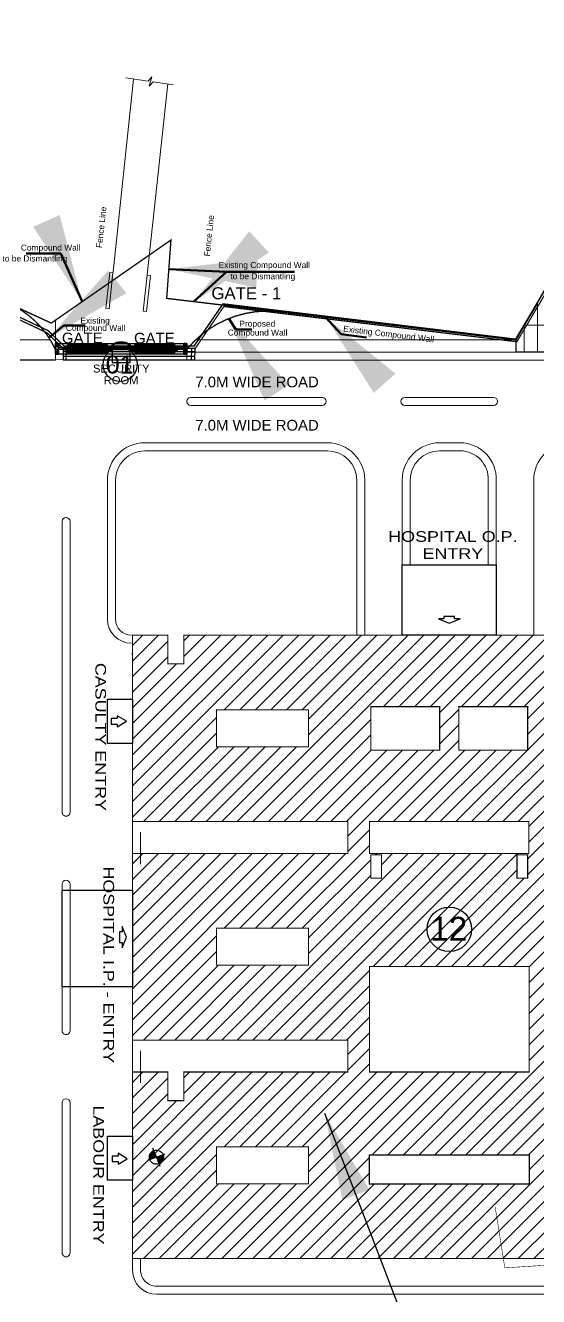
# Model space of a CAD drawing. Extents: x 7897917 to 8423973, y -6487334 to -6173396.
# Drawn here: x 8106331 to 8112205, y -6357741 to -6343182 of the extents above; entities that cross this region are included whole.
import ezdxf
from ezdxf.enums import TextEntityAlignment as Align

# ---------------------------------------------------------------- set-up
doc = ezdxf.new("R2010")
doc.units = 0
doc.header["$LTSCALE"] = 600
doc.header["$MEASUREMENT"] = 0
for name, pattern in [('DASHDOT', [25.4, 12.7, -6.35, 0, -6.35]), ('DASHED', [0.75, 0.5, -0.25]), ('DASHED2', [0.375, 0.25, -0.125]), ('HIDDEN', [0.375, 0.25, -0.125])]:
    doc.linetypes.add(name, pattern=pattern)
doc.layers.get('0').update_dxf_attribs({"linetype": 'CONTINUOUS'})
for name, color, linetype in [('BORE POINT', 6, 'CONTINUOUS'), ('GATE', 30, 'CONTINUOUS'), ('HATCH', 8, 'CONTINUOUS'), ('TITLE', 7, 'CONTINUOUS'), ('Wall', 1, 'CONTINUOUS'), ('WATER PIPE LINE TEXT DIA', 6, 'CONTINUOUS')]:
    doc.layers.add(name, color=color, linetype=linetype)
doc.styles.add('AR', font='arial.ttf')
doc.styles.add('ari', font='arial.ttf')
doc.styles.add('ARIAL', font='arial.ttf')
doc.styles.add('ROMANS', font='romans.shx')
doc.dimstyles.new('int. dim', dxfattribs={"dimtxt": 450, "dimasz": 80, "dimexe": 80, "dimexo": 0, "dimgap": 70, "dimtad": 0, "dimdec": 0, "dimzin": 12, "dimdsep": 46, "dimtxsty": 'ari', "dimblk": 'OBLIQUE', "dimcen": 2, "dimdle": 80, "dimclrd": 256, "dimclre": 256, "dimclrt": 6, "dimadec": 0, "dimazin": 0, "dimtfac": 1, "dimtdec": 0, "dimtix": 1, "dimtmove": 2, "dimatfit": 3, "dimfxl": 1, "dimtolj": 1, "dimtzin": 0, "dimlwd": -1, "dimlwe": -1, "dimarcsym": 0})
doc.dimstyles.new('WOKDIM', dxfattribs={"dimscale": 100, "dimtxt": 2, "dimasz": 0.5, "dimexe": 1, "dimexo": 0, "dimgap": 0.5, "dimtad": 1, "dimdec": 0, "dimzin": 0, "dimdsep": 46, "dimtxsty": 'ROMANS', "dimblk": 'ARCHTICK', "dimcen": 0.8, "dimdle": 1, "dimclrd": 256, "dimclre": 256, "dimclrt": 6, "dimadec": 0, "dimazin": 0, "dimtfac": 1, "dimtdec": 0, "dimtix": 1, "dimtmove": 2, "dimatfit": 3, "dimfxl": 1, "dimtolj": 1, "dimtzin": 0, "dimarcsym": 0})

# ---------------------------------------------------------------- blocks, each defined once
blk = doc.blocks.new('A$C68D01206')
at = {"layer": 'GATE', "color": 42}
for p, q in [((-12, -296, -2), (-7501, -296, -2)), ((-12, -346, -2), (-7501, -346, -2))]:
    blk.add_line(p, q, dxfattribs=at)
at = {"layer": 'HATCH'}
for points in [[(-7500, 500), (-6692, 500), (-6692, 450), (-7425, 450)], [(-7425, 425), (-6692, 425), (-6692, 375), (-7425, 375)], [(-7425, 350), (-6692, 350), (-6692, 300), (-7425, 300)], [(-7425, 275), (-6692, 275), (-6692, 225), (-7425, 225)], [(-7425, 200), (-6692, 200), (-6692, 150), (-7425, 150)], [(-7425, 125), (-6692, 125), (-6692, 75), (-7425, 75)], [(-7425, 50), (-6692, 50), (-6692, 0), (-7425, 0)], [(0, 500), (-818, 500), (-818, 450), (-75, 450)], [(-75, 425), (-818, 425), (-818, 375), (-75, 375)], [(-75, 350), (-818, 350), (-818, 300), (-75, 300)], [(-75, 275), (-818, 275), (-818, 225), (-75, 225)], [(-75, 200), (-818, 200), (-818, 150), (-75, 150)], [(-75, 125), (-818, 125), (-818, 75), (-75, 75)], [(-75, 50), (-818, 50), (-818, 0), (-75, 0)], [(-7425, -25), (-6692, -25), (-6692, -75), (-7425, -75)], [(-7425, -100), (-6692, -100), (-6692, -150), (-7425, -150)], [(-7425, -175), (-6692, -175), (-6692, -225), (-7425, -225)], [(-7425, -250), (-6692, -250), (-6692, -300), (-7425, -300)], [(-7425, -325), (-6692, -325), (-6692, -375), (-7425, -375)], [(-7425, -400), (-6692, -400), (-6692, -450), (-7425, -450)], [(-75, -25), (-818, -25), (-818, -75), (-75, -75)], [(-75, -100), (-818, -100), (-818, -150), (-75, -150)], [(-75, -175), (-818, -175), (-818, -225), (-75, -225)], [(-75, -250), (-818, -250), (-818, -300), (-75, -300)], [(-75, -325), (-818, -325), (-818, -375), (-75, -375)], [(-75, -400), (-818, -400), (-818, -450), (-75, -450)]]:
    blk.add_lwpolyline(points, dxfattribs=at)
for points in [[(-6533, 426), (-6693, 426), (-6693, 401), (-6533, 401)], [(-6533, 351), (-6693, 351), (-6693, 326), (-6533, 326)], [(-6533, 276), (-6693, 276), (-6693, 251), (-6533, 251)], [(-6533, 201), (-6693, 201), (-6693, 176), (-6533, 176)], [(-6533, 126), (-6693, 126), (-6693, 101), (-6533, 101)], [(-6533, 51), (-6693, 51), (-6693, 26), (-6533, 26)], [(-6678, 463), (-6518, 463), (-6518, 438), (-6678, 438)], [(-6678, 388), (-6518, 388), (-6518, 363), (-6678, 363)], [(-6678, 313), (-6518, 313), (-6518, 288), (-6678, 288)], [(-6678, 238), (-6518, 238), (-6518, 213), (-6678, 213)], [(-6678, 163), (-6518, 163), (-6518, 138), (-6678, 138)], [(-6678, 88), (-6518, 88), (-6518, 63), (-6678, 63)], [(-6678, 13), (-6518, 13), (-6518, -12), (-6678, -12)], [(-6518, 500), (-5527, 500), (-5527, 450), (-6518, 450)], [(-6518, 425), (-5527, 425), (-5527, 375), (-6518, 375)], [(-6518, 350), (-5527, 350), (-5527, 300), (-6518, 300)], [(-6518, 275), (-5527, 275), (-5527, 225), (-6518, 225)], [(-6518, 200), (-5527, 200), (-5527, 150), (-6518, 150)], [(-6518, 125), (-5527, 125), (-5527, 75), (-6518, 75)], [(-6518, 50), (-5527, 50), (-5527, 0), (-6518, 0)], [(-4462, 462), (-5452, 462), (-5452, 412), (-4462, 412)], [(-4462, 387), (-5452, 387), (-5452, 337), (-4462, 337)], [(-4462, 312), (-5452, 312), (-5452, 262), (-4462, 262)], [(-4462, 237), (-5452, 237), (-5452, 187), (-4462, 187)], [(-4462, 162), (-5452, 162), (-5452, 112), (-4462, 112)], [(-4462, 87), (-5452, 87), (-5452, 37), (-4462, 37)], [(-4462, 12), (-5452, 12), (-5452, -38), (-4462, -38)], [(-4302, 450), (-4462, 450), (-4462, 425), (-4302, 425)], [(-4302, 375), (-4462, 375), (-4462, 350), (-4302, 350)], [(-4302, 300), (-4462, 300), (-4462, 275), (-4302, 275)], [(-4302, 225), (-4462, 225), (-4462, 200), (-4302, 200)], [(-4302, 150), (-4462, 150), (-4462, 125), (-4302, 125)], [(-4302, 75), (-4462, 75), (-4462, 50), (-4302, 50)], [(-4447, 487), (-4287, 487), (-4287, 462), (-4447, 462)], [(-4447, 412), (-4287, 412), (-4287, 387), (-4447, 387)], [(-4447, 337), (-4287, 337), (-4287, 312), (-4447, 312)], [(-4447, 262), (-4287, 262), (-4287, 237), (-4447, 237)], [(-4447, 187), (-4287, 187), (-4287, 162), (-4447, 162)], [(-4447, 112), (-4287, 112), (-4287, 87), (-4447, 87)], [(-4447, 37), (-4287, 37), (-4287, 12), (-4447, 12)], [(-3223, 500), (-4287, 500), (-4287, 450), (-3223, 450)], [(-3223, 425), (-4287, 425), (-4287, 375), (-3223, 375)], [(-3223, 350), (-4287, 350), (-4287, 300), (-3223, 300)], [(-3223, 275), (-4287, 275), (-4287, 225), (-3223, 225)], [(-3223, 200), (-4287, 200), (-4287, 150), (-3223, 150)], [(-3223, 125), (-4287, 125), (-4287, 75), (-3223, 75)], [(-3223, 50), (-4287, 50), (-4287, 0), (-3223, 0)], [(-3063, 487), (-3223, 487), (-3223, 462), (-3063, 462)], [(-3063, 412), (-3223, 412), (-3223, 387), (-3063, 387)], [(-3063, 337), (-3223, 337), (-3223, 312), (-3063, 312)], [(-3063, 262), (-3223, 262), (-3223, 237), (-3063, 237)], [(-3063, 187), (-3223, 187), (-3223, 162), (-3063, 162)], [(-3063, 112), (-3223, 112), (-3223, 87), (-3063, 87)], [(-3063, 37), (-3223, 37), (-3223, 12), (-3063, 12)], [(-3208, 450), (-3048, 450), (-3048, 425), (-3208, 425)], [(-3208, 375), (-3048, 375), (-3048, 350), (-3208, 350)], [(-3208, 300), (-3048, 300), (-3048, 275), (-3208, 275)], [(-3208, 225), (-3048, 225), (-3048, 200), (-3208, 200)], [(-3208, 150), (-3048, 150), (-3048, 125), (-3208, 125)], [(-3208, 75), (-3048, 75), (-3048, 50), (-3208, 50)], [(-3048, 462), (-2058, 462), (-2058, 412), (-3048, 412)], [(-3048, 387), (-2058, 387), (-2058, 337), (-3048, 337)], [(-3048, 312), (-2058, 312), (-2058, 262), (-3048, 262)], [(-3048, 237), (-2058, 237), (-2058, 187), (-3048, 187)], [(-3048, 162), (-2058, 162), (-2058, 112), (-3048, 112)], [(-3048, 87), (-2058, 87), (-2058, 37), (-3048, 37)], [(-3048, 12), (-2058, 12), (-2058, -38), (-3048, -38)], [(-992, 500), (-1983, 500), (-1983, 450), (-992, 450)], [(-992, 425), (-1983, 425), (-1983, 375), (-992, 375)], [(-992, 350), (-1983, 350), (-1983, 300), (-992, 300)], [(-992, 275), (-1983, 275), (-1983, 225), (-992, 225)], [(-992, 200), (-1983, 200), (-1983, 150), (-992, 150)], [(-992, 125), (-1983, 125), (-1983, 75), (-992, 75)], [(-992, 50), (-1983, 50), (-1983, 0), (-992, 0)], [(-832, 463), (-992, 463), (-992, 438), (-832, 438)], [(-832, 388), (-992, 388), (-992, 363), (-832, 363)], [(-832, 313), (-992, 313), (-992, 288), (-832, 288)], [(-832, 238), (-992, 238), (-992, 213), (-832, 213)], [(-832, 163), (-992, 163), (-992, 138), (-832, 138)], [(-832, 88), (-992, 88), (-992, 63), (-832, 63)], [(-832, 13), (-992, 13), (-992, -12), (-832, -12)], [(-977, 426), (-817, 426), (-817, 401), (-977, 401)], [(-977, 351), (-817, 351), (-817, 326), (-977, 326)], [(-977, 276), (-817, 276), (-817, 251), (-977, 251)], [(-977, 201), (-817, 201), (-817, 176), (-977, 176)], [(-977, 126), (-817, 126), (-817, 101), (-977, 101)], [(-977, 51), (-817, 51), (-817, 26), (-977, 26)], [(-6533, -24), (-6693, -24), (-6693, -49), (-6533, -49)], [(-6533, -99), (-6693, -99), (-6693, -124), (-6533, -124)], [(-6533, -174), (-6693, -174), (-6693, -199), (-6533, -199)], [(-6533, -249), (-6693, -249), (-6693, -274), (-6533, -274)], [(-6533, -249), (-6693, -249), (-6693, -274), (-6533, -274)], [(-6533, -324), (-6693, -324), (-6693, -349), (-6533, -349)], [(-6533, -399), (-6693, -399), (-6693, -424), (-6533, -424)], [(-6533, -474), (-6693, -474), (-6693, -499), (-6533, -499)], [(-6678, -62), (-6518, -62), (-6518, -87), (-6678, -87)], [(-6678, -137), (-6518, -137), (-6518, -162), (-6678, -162)], [(-6678, -212), (-6518, -212), (-6518, -237), (-6678, -237)], [(-6678, -287), (-6518, -287), (-6518, -312), (-6678, -312)], [(-6678, -362), (-6518, -362), (-6518, -387), (-6678, -387)], [(-6678, -437), (-6518, -437), (-6518, -462), (-6678, -462)], [(-6518, -25), (-5527, -25), (-5527, -75), (-6518, -75)], [(-6518, -100), (-5527, -100), (-5527, -150), (-6518, -150)], [(-6518, -175), (-5527, -175), (-5527, -225), (-6518, -225)], [(-6518, -250), (-5527, -250), (-5527, -300), (-6518, -300)], [(-6518, -325), (-5527, -325), (-5527, -375), (-6518, -375)], [(-6518, -400), (-5527, -400), (-5527, -450), (-6518, -450)], [(-4462, -63), (-5452, -63), (-5452, -113), (-4462, -113)], [(-4462, -138), (-5452, -138), (-5452, -188), (-4462, -188)], [(-4462, -213), (-5452, -213), (-5452, -263), (-4462, -263)], [(-4462, -213), (-5452, -213), (-5452, -263), (-4462, -263)], [(-4462, -288), (-5452, -288), (-5452, -338), (-4462, -338)], [(-4462, -363), (-5452, -363), (-5452, -413), (-4462, -413)], [(-4462, -438), (-5452, -438), (-5452, -488), (-4462, -488)], [(-4302, 0), (-4462, 0), (-4462, -25), (-4302, -25)], [(-4302, -75), (-4462, -75), (-4462, -100), (-4302, -100)], [(-4302, -150), (-4462, -150), (-4462, -175), (-4302, -175)], [(-4302, -225), (-4462, -225), (-4462, -250), (-4302, -250)], [(-4302, -225), (-4462, -225), (-4462, -250), (-4302, -250)], [(-4302, -300), (-4462, -300), (-4462, -325), (-4302, -325)], [(-4302, -375), (-4462, -375), (-4462, -400), (-4302, -400)], [(-4302, -450), (-4462, -450), (-4462, -475), (-4302, -475)], [(-4447, -38), (-4287, -38), (-4287, -63), (-4447, -63)], [(-4447, -113), (-4287, -113), (-4287, -138), (-4447, -138)], [(-4447, -188), (-4287, -188), (-4287, -213), (-4447, -213)], [(-4447, -263), (-4287, -263), (-4287, -288), (-4447, -288)], [(-4447, -338), (-4287, -338), (-4287, -363), (-4447, -363)], [(-4447, -413), (-4287, -413), (-4287, -438), (-4447, -438)], [(-3223, -25), (-4287, -25), (-4287, -75), (-3223, -75)], [(-3223, -100), (-4287, -100), (-4287, -150), (-3223, -150)], [(-3223, -175), (-4287, -175), (-4287, -225), (-3223, -225)], [(-3223, -250), (-4287, -250), (-4287, -300), (-3223, -300)], [(-3223, -325), (-4287, -325), (-4287, -375), (-3223, -375)], [(-3223, -400), (-4287, -400), (-4287, -450), (-3223, -450)], [(-3063, -38), (-3223, -38), (-3223, -63), (-3063, -63)], [(-3063, -113), (-3223, -113), (-3223, -138), (-3063, -138)], [(-3063, -188), (-3223, -188), (-3223, -213), (-3063, -213)], [(-3063, -263), (-3223, -263), (-3223, -288), (-3063, -288)], [(-3063, -338), (-3223, -338), (-3223, -363), (-3063, -363)], [(-3063, -413), (-3223, -413), (-3223, -438), (-3063, -438)], [(-3208, 0), (-3048, 0), (-3048, -25), (-3208, -25)], [(-3208, -75), (-3048, -75), (-3048, -100), (-3208, -100)], [(-3208, -150), (-3048, -150), (-3048, -175), (-3208, -175)], [(-3208, -225), (-3048, -225), (-3048, -250), (-3208, -250)], [(-3208, -225), (-3048, -225), (-3048, -250), (-3208, -250)], [(-3208, -300), (-3048, -300), (-3048, -325), (-3208, -325)], [(-3208, -375), (-3048, -375), (-3048, -400), (-3208, -400)], [(-3208, -450), (-3048, -450), (-3048, -475), (-3208, -475)], [(-3048, -63), (-2058, -63), (-2058, -113), (-3048, -113)], [(-3048, -138), (-2058, -138), (-2058, -188), (-3048, -188)], [(-3048, -213), (-2058, -213), (-2058, -263), (-3048, -263)], [(-3048, -213), (-2058, -213), (-2058, -263), (-3048, -263)], [(-3048, -288), (-2058, -288), (-2058, -338), (-3048, -338)], [(-3048, -363), (-2058, -363), (-2058, -413), (-3048, -413)], [(-3048, -438), (-2058, -438), (-2058, -488), (-3048, -488)], [(-992, -25), (-1983, -25), (-1983, -75), (-992, -75)], [(-992, -100), (-1983, -100), (-1983, -150), (-992, -150)], [(-992, -175), (-1983, -175), (-1983, -225), (-992, -225)], [(-992, -250), (-1983, -250), (-1983, -300), (-992, -300)], [(-992, -325), (-1983, -325), (-1983, -375), (-992, -375)], [(-992, -400), (-1983, -400), (-1983, -450), (-992, -450)], [(-832, -62), (-992, -62), (-992, -87), (-832, -87)], [(-832, -137), (-992, -137), (-992, -162), (-832, -162)], [(-832, -212), (-992, -212), (-992, -237), (-832, -237)], [(-832, -287), (-992, -287), (-992, -312), (-832, -312)], [(-832, -362), (-992, -362), (-992, -387), (-832, -387)], [(-832, -437), (-992, -437), (-992, -462), (-832, -462)], [(-977, -24), (-817, -24), (-817, -49), (-977, -49)], [(-977, -99), (-817, -99), (-817, -124), (-977, -124)], [(-977, -174), (-817, -174), (-817, -199), (-977, -199)], [(-977, -249), (-817, -249), (-817, -274), (-977, -274)], [(-977, -249), (-817, -249), (-817, -274), (-977, -274)], [(-977, -324), (-817, -324), (-817, -349), (-977, -349)], [(-977, -399), (-817, -399), (-817, -424), (-977, -424)], [(-977, -474), (-817, -474), (-817, -499), (-977, -499)]]:
    blk.add_lwpolyline(points, close=True, dxfattribs=at)
at = {"layer": 'Wall', "color": 7, "linetype": 'Continuous', "ltscale": 100}
for points in [[(0, 500), (0, 730), (0, 730), (-7500, 730), (-7500, 730), (-7500, 500)], [(0, -500), (0, -730), (0, -730), (-7500, -730), (-7500, -730), (-7500, -500)]]:
    blk.add_lwpolyline(points, dxfattribs=at)
for points in [[(0, 500), (-7500, 500), (-7500, -500), (0, -500)], [(-7500, 500), (-7425, 500), (-7425, -500), (-7500, -500)], [(-6643, 500), (-6568, 500), (-6568, -500), (-6643, -500)], [(-5527, 500), (-5452, 500), (-5452, -500), (-5527, -500)], [(-4412, 500), (-4337, 500), (-4337, -500), (-4412, -500)], [(-3098, 500), (-3173, 500), (-3173, -500), (-3098, -500)], [(-1983, 500), (-2058, 500), (-2058, -500), (-1983, -500)], [(-867, 500), (-942, 500), (-942, -500), (-867, -500)], [(0, 500), (-75, 500), (-75, -500), (0, -500)]]:
    blk.add_lwpolyline(points, close=True, dxfattribs=at)
blk = doc.blocks.new('A$C1FDD6949')
at = {"layer": 'WATER PIPE LINE TEXT DIA'}
h = blk.add_hatch(color=180, dxfattribs=at)
h.paths.add_polyline_path([(1328, 0), (0, 0), (0, -1328, 0.4142136)])
h.paths.add_polyline_path([(0, 1328, 0.4142136), (-1328, 0), (0, 0)])
at = {"layer": 'WATER PIPE LINE TEXT DIA', "color": 180}
for q in [(-1787, 0), (0, 1787), (1787, 0), (0, -1787)]:
    blk.add_line((0, 0), q, dxfattribs=at)
blk.add_circle((0, 0), 1328, dxfattribs=at)
blk = doc.blocks.new('_Oblique')
at = {"color": 0, "linetype": 'ByBlock', "lineweight": -2}
blk.add_line((-0.5, -0.5), (0.5, 0.5), dxfattribs=at)
blk = doc.blocks.new('_ArchTick')
at = {"color": 0, "linetype": 'ByBlock', "const_width": 0.15}
blk.add_lwpolyline([(-0.5, -0.5), (0.5, 0.5)], dxfattribs=at)
blk = doc.blocks.new('A$C67844AE1')
at = {"layer": 'TITLE', "ltscale": 500}
h = blk.add_hatch(dxfattribs=at)
h.set_pattern_fill('GRASS', color=8, scale=3.022482, angle=180, style=0)
h.set_pattern_definition([(270, (1798017.869, 659122.196), (2.137217236, -2.137217236), [0.5667153003, -3.7077191745]), (225, (1798017.869, 659122.196), (2.1372172365, -2.1372172365), [0.5667153003, -2.4557663013]), (315, (1798017.869, 659122.196), (2.1372172365, 2.1372172365), [0.5667153003, -2.4557663013])])
edge = h.paths.add_edge_path()
edge.add_line((-11027, -5511), (-11027, -5497))
edge.add_arc((-11121, -5611), 147, 410.4497, 489.5503)
edge.add_line((-11215, -5497), (-11215, -5511))
edge.add_line((-11215, -5511), (-11027, -5511))
for points in [[(-11866, -5478), (-11830, -5478), (-11830, -5514), (-11866, -5514)], [(-11866, -5562), (-11830, -5562), (-11830, -5598), (-11866, -5598)], [(-11730, -5556), (-11757, -5556), (-11757, -5520), (-11730, -5520)], [(-11277, -5511), (-11222, -5511), (-11222, -5565), (-11277, -5565)], [(-10966, -5511), (-11020, -5511), (-11020, -5565), (-10966, -5565)], [(-10513, -5556), (-10485, -5556), (-10485, -5520), (-10513, -5520)], [(-10377, -5478), (-10413, -5478), (-10413, -5514), (-10377, -5514)], [(-10377, -5562), (-10413, -5562), (-10413, -5598), (-10377, -5598)]]:
    blk.add_hatch(color=8, dxfattribs=at).paths.add_polyline_path(points)
at = {"layer": 'TITLE'}
h = blk.add_hatch(dxfattribs=at)
h.set_pattern_fill('ANSI31', color=10, scale=1000, style=0)
h.set_pattern_definition([(45, (-6764332.92, 6330707.18), (-88.3883476, 88.3883476), [])])
h.paths.add_polyline_path([(-10042, -9629), (-9001, -9629), (-9001, -10047), (-10042, -10047)])
h.paths.add_polyline_path([(-7515, -9592), (-7515, -10084), (-8295, -10084), (-8295, -9592)])
h.paths.add_polyline_path([(-6504, -10894), (-6504, -11257), (-8309, -11257), (-8309, -10894)])
h.paths.add_polyline_path([(-8295, -11271), (-8174, -11271), (-8174, -11534), (-8295, -11534)])
h.paths.add_polyline_path([(-7298, -10084), (-7298, -9592), (-6518, -9592), (-6518, -10084)])
h.paths.add_polyline_path([(-6639, -11271), (-6518, -11271), (-6518, -11534), (-6639, -11534)])
h.paths.add_polyline_path([(-5812, -10047), (-5812, -9629), (-4771, -9629), (-4771, -10047)])
h.paths.add_polyline_path([(-6257, -15675), (-6257, -14578), (-4771, -14578), (-4771, -15675)])
h.paths.add_polyline_path([(-6502, -14669), (-6502, -15001), (-8310, -15001), (-8310, -14669)])
h.paths.add_polyline_path([(-9001, -14578), (-9001, -14997), (-10042, -14997), (-10042, -14578)])
h.paths.add_polyline_path([(-9001, -12103), (-9001, -12522), (-10042, -12522), (-10042, -12103)])
h.paths.add_polyline_path([(-8310, -13731), (-8310, -12536), (-6502, -12536), (-6502, -13731)])
h.paths.add_polyline_path([(-3820, -11257), (-4220, -11257), (-4220, -11582), (-4402, -11582), (-4402, -11257), (-6257, -11257), (-6257, -10894), (-4402, -10894), (-4402, -10569), (-4220, -10569), (-4220, -10894), (-3820, -10894), (-3820, -8782), (-4220, -8782), (-4220, -8903), (-4402, -8903), (-4402, -8782), (-10411, -8782), (-10411, -9107), (-10592, -9107), (-10592, -8782), (-10993, -8782), (-10993, -10894), (-8556, -10894), (-8556, -11257), (-10993, -11257), (-10993, -13369), (-8556, -13369), (-8556, -13731), (-10411, -13731), (-10411, -14056), (-10592, -14056), (-10592, -13731), (-10993, -13731), (-10993, -15844), (-8310, -15844), (-7892, -15844), (-6920, -15844), (-6502, -15844), (-4402, -15844), (-4402, -15844), (-4220, -15844), (-3820, -15844), (-3820, -13731), (-4220, -13731), (-4220, -14056), (-4402, -14056), (-4402, -13731), (-6257, -13731), (-6257, -13369), (-4402, -13369), (-4402, -13044), (-4220, -13044), (-4220, -13369), (-3820, -13369)])
h.paths.add_polyline_path([(-5812, -12522), (-5812, -12103), (-4771, -12103), (-4771, -12522)])
at = {"layer": 'TITLE', "color": 8, "lineweight": 0}
for p, q in [((-10980, -2482, 6), (-11214, -4666, 6)), ((-10594, -2538, 6), (-10827, -4700, 6)), ((-11214, -4666, 6), (-11215, -4677, 6)), ((-10827, -4700, 6), (-10827, -4703, 6)), ((-11924, -5438, 6), (-12390, -5438, 6)), ((-6650, -5438, 6), (-10279, -5438, 6)), ((-2934, -5575, 6), (-10378, -5575, 6)), ((-11866, -5666, 6), (-12390, -5666, 6)), ((-2946, -5666, 6), (-10378, -5666, 6)), ((-8846, -6089, 6), (-10332, -6089, 6)), ((-10332, -6180, 6), (-8846, -6180, 6)), ((-6904, -6089, 6), (-7909, -6089, 6)), ((-7909, -6180, 6), (-6904, -6180, 6)), ((-8786, -6603, 6), (-10854, -6603, 6)), ((-7516, -6603, 6), (-7282, -6603, 6)), ((-8786, -6694, 6), (-10854, -6694, 6)), ((-7516, -6694, 6), (-7282, -6694, 6)), ((-11277, -7026, 6), (-11277, -8601, 6)), ((-11186, -7026, 6), (-11186, -8601, 6)), ((-8453, -8782, 6), (-8453, -7026, 6)), ((-8362, -8782, 6), (-8362, -7026, 6)), ((-7939, -7984, 6), (-7939, -7026, 6)), ((-7849, -7984, 6), (-7849, -7026, 6)), ((-6964, -7984, 6), (-6964, -7026, 6)), ((-6874, -7984, 6), (-6874, -7026, 6)), ((-6450, -8782, 6), (-6450, -7026, 6)), ((-10993, -8993, 6), (-11005, -8993, 6)), ((-10902, -11015, 6), (-10902, -11378, 6)), ((-10993, -13490, 6), (-10993, -13852, 6)), ((-10902, -13490, 6), (-10902, -13852, 6)), ((-10993, -15964, 6), (-10993, -15848, 6)), ((-10993, -15964, 6), (-10993, -15977, 6)), ((-10902, -15964, 6), (-10902, -15848, 6)), ((-3959, -16158, 6), (-10721, -16158, 6)), ((-3959, -16249, 6), (-10721, -16249, 6))]:
    blk.add_line(p, q, dxfattribs=at)
at = {"layer": 'TITLE', "color": 8, "lineweight": 0, "extrusion": (4.70856e-06, -0.01286, 0.999917)}
for p, q in [((-6406, -5011, 6), (-6405, -5576, -2)), ((-6557, -5273, 2), (-6557, -5575, -2))]:
    blk.add_line(p, q, dxfattribs=at)
at = {"layer": 'TITLE', "color": 8}
for p, q in [((-11830, -5520, 6), (-11757, -5520, 6)), ((-11830, -5523, 6), (-11757, -5523, 6)), ((-10413, -5520, 6), (-10485, -5520, 6)), ((-10413, -5523, 6), (-10485, -5523, 6))]:
    blk.add_line(p, q, dxfattribs=at)
at = {"layer": 'TITLE', "color": 8, "ltscale": 500}
for p, q in [((-11222, -5511, 6), (-11020, -5511, 6)), ((-11222, -5525, 6), (-11020, -5525, 6))]:
    blk.add_line(p, q, dxfattribs=at)
at = {"layer": 'TITLE', "color": 10, "const_width": 13.9}
for points in [[(-3788, -1388), (-4568, -2652), (-5134, -3581), (-6074, -4450), (-6655, -5429), (-9972, -5030), (-10298, -5507), (-11767, -5508), (-11947, -5333), (-14196, -4273), (-17406, -2743), (-18918, -2013), (-19116, -2562), (-19561, -2353), (-21227, -5113)], [(-3751, -1380), (-4545, -2667), (-5113, -3598), (-6053, -4468), (-6641, -5458), (-9959, -5059), (-10283, -5534), (-11778, -5535), (-11963, -5356), (-14207, -4298), (-17418, -2768), (-18903, -2051), (-19101, -2599), (-19550, -2388), (-21203, -5127)]]:
    blk.add_lwpolyline(points, dxfattribs=at)
at = {"layer": 'TITLE', "color": 10}
blk.add_lwpolyline([(-3788, -1388), (-4568, -2652), (-5134, -3581), (-6074, -4450), (-6655, -5429), (-9972, -5030), (-10298, -5507), (-11767, -5508), (-11947, -5333), (-14196, -4273), (-17406, -2743), (-18918, -2013), (-19116, -2562), (-19561, -2353), (-21227, -5113)], dxfattribs=at)
at = {"layer": 'TITLE', "color": 8, "linetype": 'DASHED2', "lineweight": 0, "ltscale": 6, "const_width": 15.1, "elevation": 6, "flags": 128}
blk.add_lwpolyline([(-2004, -7493), (-2222, -4307), (-2175, -3938), (-1643, 323), (-32, 25), (-85, 841), (-1707, 882), (-3265, 690), (-2836, 167), (-4833, -751), (-3799, -1390), (-5143, -3563), (-6085, -4451), (-6650, -5438), (-9382, -5113, 0.243248), (-10378, -5545), (-11867, -5545, 0.166319), (-12338, -5051), (-18845, -2062), (-19041, -2458), (-19481, -2223), (-21509, -5575), (-24942, -3314), (-24624, -9224), (-22946, -9140), (-23514, -12602), (-28454, -12602), (-28454, -16217), (-26958, -16299), (-26950, -16422), (-26111, -16503), (-26288, -19309), (-26449, -20494), (-25847, -25817), (-24849, -25610), (-23343, -24528), (-20742, -22960), (-17631, -22415), (-17310, -20933), (-17441, -20077), (-17018, -18600), (-13198, -17982), (-13198, -17982), (-13198, -17982), (-13198, -17982), (-4912, -18134), (-4912, -18134), (-4912, -18134), (-4912, -18134), (-4912, -18134), (-4912, -18134), (-4912, -18134), (-4912, -18134), (-4912, -18134), (-3079, -17381), (-3382, -16842), (-2832, -15708), (-2188, -14381), (-2077, -13895), (-1842, -10425)], format="xyb", close=True, dxfattribs=at)
at = {"layer": 'TITLE', "color": 8, "elevation": 6}
blk.add_lwpolyline([(-3911, -1571), (-2428, -1571), (-2982, -5575), (-6650, -5575), (-6650, -5438), (-6085, -4451), (-5143, -3563), (-3911, -1571)], dxfattribs=at)
at = {"layer": 'TITLE', "color": 8, "lineweight": 0, "elevation": 6}
for points in [[(-11068, -2468), (-10817, -2507), (-10774, -2458), (-10803, -2564), (-10760, -2513), (-10529, -2549)], [(-6554, -5271), (-6406, -5271), (-6406, -5027), (-6554, -5271)], [(-11866, -5214), (-11866, -5666)], [(-6650, -5575), (-6650, -5438), (-6557, -5273), (-6557, -5575), (-6650, -5575)], [(-2890, -5271), (-6565, -5271)], [(-10378, -5598), (-11866, -5598)], [(-10378, -5575), (-10378, -5666)], [(-10993, -8993), (-10993, -15964)]]:
    blk.add_lwpolyline(points, dxfattribs=at)
at = {"layer": 'TITLE', "color": 8, "linetype": 'DASHED', "lineweight": 0, "ltscale": 5, "const_width": 15.1, "elevation": 6, "flags": 128}
blk.add_lwpolyline([(-9382, -5113), (-10606, -4967), (-10558, -4306), (-11913, -5247), (-12338, -5051)], dxfattribs=at)
at = {"layer": 'TITLE', "color": 8, "lineweight": 0, "elevation": 6, "flags": 128}
for points in [[(-11251, -4673), (-11295, -5081), (-11259, -5085), (-11215, -4677), (-11251, -4673)], [(-10827, -4703), (-10871, -5111), (-10835, -5115), (-10791, -4707), (-10827, -4703)]]:
    blk.add_lwpolyline(points, dxfattribs=at)
at = {"layer": 'TITLE', "color": 8, "ltscale": 500, "elevation": -268}
for points in [[(-11222, -5511), (-11222, -5493, -0.371881), (-11020, -5493), (-11020, -5511)], [(-11215, -5511), (-11215, -5497, -0.359532), (-11027, -5497), (-11027, -5511)]]:
    blk.add_lwpolyline(points, format="xyb", dxfattribs=at)
at = {"layer": 'TITLE', "color": 8, "const_width": 6.04}
blk.add_lwpolyline([(-11780, -5662), (-13849, -5648), (-16313, -5649), (-18251, -5648), (-20320, -5611)], dxfattribs=at)
at = {"layer": 'TITLE', "color": 8, "elevation": 6}
for points in [[(-11866, -5598), (-11830, -5598), (-11830, -5478), (-11866, -5478)], [(-11866, -5478), (-11830, -5478), (-11830, -5514), (-11866, -5514)], [(-11866, -5562), (-11830, -5562), (-11830, -5598), (-11866, -5598)], [(-11730, -5556), (-11757, -5556), (-11757, -5520), (-11730, -5520)], [(-11277, -5511), (-11222, -5511), (-11222, -5565), (-11277, -5565)], [(-10966, -5511), (-11020, -5511), (-11020, -5565), (-10966, -5565)], [(-10513, -5556), (-10485, -5556), (-10485, -5520), (-10513, -5520)], [(-10377, -5478), (-10413, -5478), (-10413, -5514), (-10377, -5514)], [(-10377, -5598), (-10413, -5598), (-10413, -5478), (-10377, -5478)], [(-10377, -5562), (-10413, -5562), (-10413, -5598), (-10377, -5598)], [(-6874, -8782), (-7939, -8782), (-7939, -7984), (-6874, -7984)], [(-7468, -8570), (-7468, -8597), (-7529, -8597), (-7406, -8647), (-7283, -8597), (-7345, -8597), (-7345, -8570)]]:
    blk.add_lwpolyline(points, close=True, dxfattribs=at)
at = {"layer": 'TITLE', "color": 8, "ltscale": 15, "elevation": 6}
blk.add_lwpolyline([(-10377, -5598), (-11866, -5598), (-11866, -5478), (-10377, -5478)], close=True, dxfattribs=at)
at = {"layer": 'TITLE', "color": 8}
blk.add_lwpolyline([(-10283, -5534), (-11778, -5535), (-11780, -5662), (-10289, -5662)], close=True, dxfattribs=at)
for points in [[(-10285, -5571), (-11779, -5571)], [(-11744, -5662), (-11742, -5535)], [(-10326, -5662), (-10320, -5534)], [(-10288, -5626), (-11780, -5625)]]:
    blk.add_lwpolyline(points, dxfattribs=at)
at = {"layer": 'TITLE', "color": 8, "elevation": 6, "flags": 128}
blk.add_lwpolyline([(-11280, -5478), (-10960, -5478), (-10960, -5568), (-11280, -5567)], close=True, dxfattribs=at)
blk.add_lwpolyline([(-11222, -5567), (-11222, -5693), (-11018, -5693), (-11018, -5568)], dxfattribs=at)
at = {"layer": 'TITLE', "color": 8, "lineweight": 0, "elevation": 6}
for points in [[(-11700, -7495, 1), (-11790, -7495), (-11790, -10788, 1.000001), (-11700, -10788)], [(-11700, -11604, 1), (-11790, -11604), (-11790, -13263, 1.000001), (-11700, -13263)], [(-11700, -14079, 1), (-11790, -14079), (-11790, -15780, 1.000001), (-11700, -15780)]]:
    blk.add_lwpolyline(points, format="xyb", close=True, dxfattribs=at)
at = {"layer": 'TITLE', "color": 2, "const_width": 12.1, "elevation": 1}
for points in [[(-4402, -15844), (-6502, -15844), (-6502, -15844), (-6920, -15844), (-6920, -15844), (-7238, -15844), (-7238, -15844), (-7574, -15844), (-7574, -15844), (-7892, -15844), (-7892, -15844), (-8310, -15844), (-8310, -15844), (-10993, -15844), (-10993, -13731), (-10592, -13731), (-10592, -14056), (-10411, -14056), (-10411, -13731), (-8556, -13731), (-8556, -13369), (-10993, -13369), (-10993, -11257), (-8556, -11257), (-8556, -10894), (-10993, -10894), (-10993, -8782), (-10592, -8782), (-10592, -9107), (-10411, -9107), (-10411, -8782), (-4402, -8782)], [(-8295, -10084), (-7515, -10084), (-7515, -9592), (-8295, -9592)], [(-6518, -10084), (-7298, -10084), (-7298, -9592), (-6518, -9592)]]:
    blk.add_lwpolyline(points, dxfattribs=at)
at = {"layer": 'TITLE', "color": 7, "elevation": 6}
for points in [[(-10993, -10009), (-11277, -10009), (-11277, -9508), (-10993, -9508)], [(-10993, -12768), (-11791, -12768), (-11791, -11672), (-10993, -11672)], [(-10993, -14958), (-11277, -14958), (-11277, -14458), (-10993, -14458)]]:
    blk.add_lwpolyline(points, close=True, dxfattribs=at)
at = {"layer": 'TITLE', "color": 2, "const_width": 12.1, "elevation": 1}
for points in [[(-10042, -10047), (-9001, -10047), (-9001, -9629), (-10042, -9629)], [(-7515, -10084), (-8295, -10084), (-8295, -9592), (-7515, -9592)], [(-6518, -10084), (-7298, -10084), (-7298, -9592), (-6518, -9592)], [(-8309, -11257), (-8309, -10894), (-6504, -10894), (-6504, -11257)], [(-8174, -11271), (-8295, -11271), (-8295, -11534), (-8174, -11534)], [(-6639, -11271), (-6639, -11534), (-6518, -11534), (-6518, -11271)], [(-10042, -12522), (-9001, -12522), (-9001, -12103), (-10042, -12103)], [(-8310, -13731), (-6502, -13731), (-6502, -12536), (-8310, -12536)], [(-10042, -14578), (-9001, -14578), (-9001, -14997), (-10042, -14997)], [(-8310, -14669), (-6502, -14669), (-6502, -15001), (-8310, -15001)]]:
    blk.add_lwpolyline(points, close=True, dxfattribs=at)
at = {"layer": 'TITLE', "color": 6, "elevation": 6}
for points in [[(-11234, -9789), (-11166, -9789), (-11166, -9820), (-11062, -9758), (-11166, -9697), (-11166, -9728), (-11234, -9728)], [(-11139, -12265), (-11112, -12265), (-11112, -12326), (-11062, -12203), (-11112, -12081), (-11112, -12142), (-11139, -12142)], [(-11225, -14745), (-11156, -14745), (-11156, -14775), (-11052, -14714), (-11156, -14652), (-11156, -14683), (-11225, -14683)]]:
    blk.add_lwpolyline(points, close=True, dxfattribs=at)
at = {"layer": 'TITLE', "elevation": 7}
blk.add_lwpolyline([(-6504, -14669), (-6502, -14669), (-6502, -15001), (-8310, -15001), (-8310, -14669)], close=True, dxfattribs=at)
at = {"layer": 'TITLE', "color": 8, "linetype": 'HIDDEN', "const_width": 6.04}
blk.add_lwpolyline([(-6887, -15257), (-6777, -15950), (-5326, -15858), (-2832, -15685)], dxfattribs=at)
at = {"layer": 'TITLE', "color": 8}
blk.add_circle((-11133, -5715, 6), 193, dxfattribs=at)
at = {"layer": 'TITLE', "color": 0}
blk.add_circle((-7406, -12114, 6), 252, dxfattribs=at)
at = {"layer": 'TITLE', "color": 8, "lineweight": 0}
for centre, radius, start, end in [((-10332, -6135, 6), 45.3, 89.9999, 269.9999), ((-8846, -6135, 6), 45.3, 269.9999, 89.9999), ((-7909, -6135, 6), 45.3, 89.9999, 269.9999), ((-6904, -6135, 6), 45.3, 269.9999, 89.9999), ((-10854, -7026, 6), 423, 90, 180), ((-8786, -7026, 6), 423, 0, 90), ((-7516, -7026, 6), 423, 90, 180), ((-7284, -7013, 6), 410, 358.2303, 89.6862), ((-6027, -7026, 6), 423, 90, 180), ((-10854, -7026, 6), 332, 90, 180), ((-8786, -7026, 6), 332, 0, 90), ((-7516, -7026, 6), 332, 90, 180), ((-7284, -7014, 6), 320, 357.7396, 89.5955), ((-11005, -8601, 6), 272, 180, 270), ((-11005, -8601, 6), 181, 180, 270), ((-10721, -15977, 6), 272, 180, 270), ((-10721, -15977, 6), 181, 176.1774, 270)]:
    blk.add_arc(centre, radius, start, end, dxfattribs=at)
at = {"layer": 'TITLE', "color": 8, "lineweight": 0, "style": 'ARIAL'}
for p in [(-11347, -4162, 6), (-10127, -4257, 6)]:
    blk.add_text('Fence Line', height=68, rotation=83.8198, dxfattribs=at).set_placement(p, align=Align.MIDDLE_CENTER)
for s, height, p in [('Existing Compound Wall', 68.01, (-12099, -4392, -2)), ('to be Dismantling', 68.01, (-12099, -4515, -2)), ('Existing Compound Wall', 68.01, (-9501, -4589, -2)), ('to be Dismantling', 68.01, (-9518, -4716, -2)), ('Compound Wall', 68.01, (-9577, -5354)), ('Proposed', 68, (-9580, -5254))]:
    blk.add_text(s, height=height, dxfattribs=at).set_placement(p, align=Align.MIDDLE_CENTER)
at = {"layer": 'TITLE', "color": 8, "lineweight": 50, "style": 'ARIAL'}
blk.add_text('GATE - 1', height=136, dxfattribs=at).set_placement((-9704, -4909, 15), align=Align.MIDDLE_CENTER)
at = {"layer": 'TITLE', "color": 8, "linetype": 'DASHDOT', "lineweight": 0, "style": 'ARIAL'}
for s, height, p in [('Existing', 68, (-11417, -5218)), ('Compound Wall', 68.01, (-11410, -5301))]:
    blk.add_text(s, height=height, dxfattribs=at).set_placement(p, align=Align.MIDDLE_CENTER)
at = {"layer": 'TITLE', "color": 8, "lineweight": 50, "style": 'ARIAL'}
blk.add_text('Existing Compound Wall', height=68.01, rotation=353.2083, dxfattribs=at).set_placement((-8092, -5370, 17), align=Align.MIDDLE_CENTER)
at = {"layer": 'TITLE', "color": 8, "style": 'ari'}
for s, height, p in [('GATE', 120.9, (-11792, -5476, 0)), ('GATE', 120.9, (-10976, -5478, -6)), ('01', 204.2, (-11297, -5818, 6)), ('SECURITY', 90.7, (-11441, -5807)), ('ROOM', 90.7, (-11319, -5939))]:
    blk.add_text(s, height=height, dxfattribs=at).set_placement(p)
at = {"layer": 'TITLE', "color": 8, "linetype": 'Continuous', "style": 'AR'}
for p in [(-9583, -5914), (-9583, -6404)]:
    blk.add_text('7.0M WIDE ROAD', height=120.9, dxfattribs=at).set_placement(p, align=Align.MIDDLE_CENTER)
at = {"layer": 'TITLE', "color": 8, "style": 'ARIAL', "width": 1.2}
for s, p in [('HOSPITAL O.P.', (-7365, -7725, 6)), ('ENTRY', (-7365, -7918, 6))]:
    blk.add_text(s, height=120.9, dxfattribs=at).set_placement(p, align=Align.CENTER)
at = {"layer": 'TITLE', "color": 0, "style": 'ARIAL', "width": 1.2}
for s, p in [('CASULTY ENTRY', (-11414, -9935, 6)), ('HOSPITAL I.P. - ENTRY', (-11323, -12517, 6)), ('LABOUR ENTRY', (-11437, -14898, 6))]:
    blk.add_text(s, height=120.9, rotation=270, dxfattribs=at).set_placement(p, align=Align.CENTER)
at = {"layer": 'TITLE', "color": 0, "style": 'ari'}
blk.add_text('12', height=270, dxfattribs=at).set_placement((-7622, -12243, 6))
at = {"layer": 'TITLE', "color": 8, "lineweight": 0}
for points, override in [([(-11564, -5004, 6), (-11805, -4458, 6), (-12198, -4458, 6)], {"dimasz": 10, "dimtad": 0, "dimclrd": 8, "dimlwd": 65535}), ([(-10582, -4636, 6), (-9929, -4666, 6)], {"dimasz": 10, "dimtad": 0, "dimclrd": 8, "dimlwd": 65535}), ([(-10297, -5004, 6), (-9929, -4666, 6), (-9158, -4666, 6)], {"dimasz": 10, "dimtad": 0, "dimclrd": 8, "dimlwd": 65535}), ([(-9904, -5196, 8), (-9823, -5321, 8), (-9640, -5321, 8)], {"dimasz": 10, "dimtad": 0, "dimclrd": 10, "dimlwd": 65535})]:
    blk.add_leader(points, dimstyle='WOKDIM', override=override, dxfattribs=at)
at = {"layer": 'TITLE', "color": 8, "linetype": 'Continuous', "ltscale": 30}
blk.add_leader([(-8803, -5182, 6), (-8632, -5374, 6), (-8342, -5410, 6)], dimstyle='WOKDIM', override={"dimasz": 10, "dimgap": 0.5, "dimtad": 0, "dimclrd": 170, "dimlwd": 65535}, dxfattribs=at)
at = {"layer": 'TITLE', "color": 8, "linetype": 'DASHDOT', "lineweight": 0}
blk.add_leader([(-11940, -5413, 8), (-11769, -5273, 8), (-11528, -5273, 8)], dimstyle='WOKDIM', override={"dimasz": 10, "dimtad": 0, "dimclrd": 256, "dimlwd": 65535}, dxfattribs=at)

msp = doc.modelspace()

# ---------------------------------------------------------------- block references
at = {"layer": 'BORE POINT', "xscale": 0.06111136680224327, "yscale": 0.06111139431595802, "zscale": 0.06111138450188408, "rotation": 21.35304843562894}
msp.add_blockref('A$C1FDD6949', (8107830.716, -6356144.197), dxfattribs=at)
at = {"layer": 'TITLE', "xscale": 1.010947171598673, "yscale": 1.010947171598673, "zscale": 1.010947171598673}
msp.add_blockref('A$C67844AE1', (8118670.283, -6341287.263), dxfattribs=at)
at = {"layer": 'TITLE', "ltscale": 500, "yscale": 0.06111139431595802, "rotation": 180}
for p, xscale, zscale in [((8107270.168, -6346885.846), -0.06111139431595802, 0.06111138450188408), ((8107584.28, -6346885.846), 0.06111139431595802, 0.06111139431595802)]:
    msp.add_blockref('A$C68D01206', p, dxfattribs=dict(at, xscale=xscale, zscale=zscale))

# ---------------------------------------------------------------- leaders
at = {"layer": 'TITLE'}
msp.add_leader([(8109756.043, -6355642, 0.105), (8112858.169, -6363754.609, 0.105), (8116702.339, -6363754.609, 0.105)], dimstyle='int. dim', override={"dimtxt": 200, "dimasz": 1000, "dimgap": 70, "dimtad": 0, "dimclrd": 5}, dxfattribs=at)

doc.saveas('drawing.dxf')
